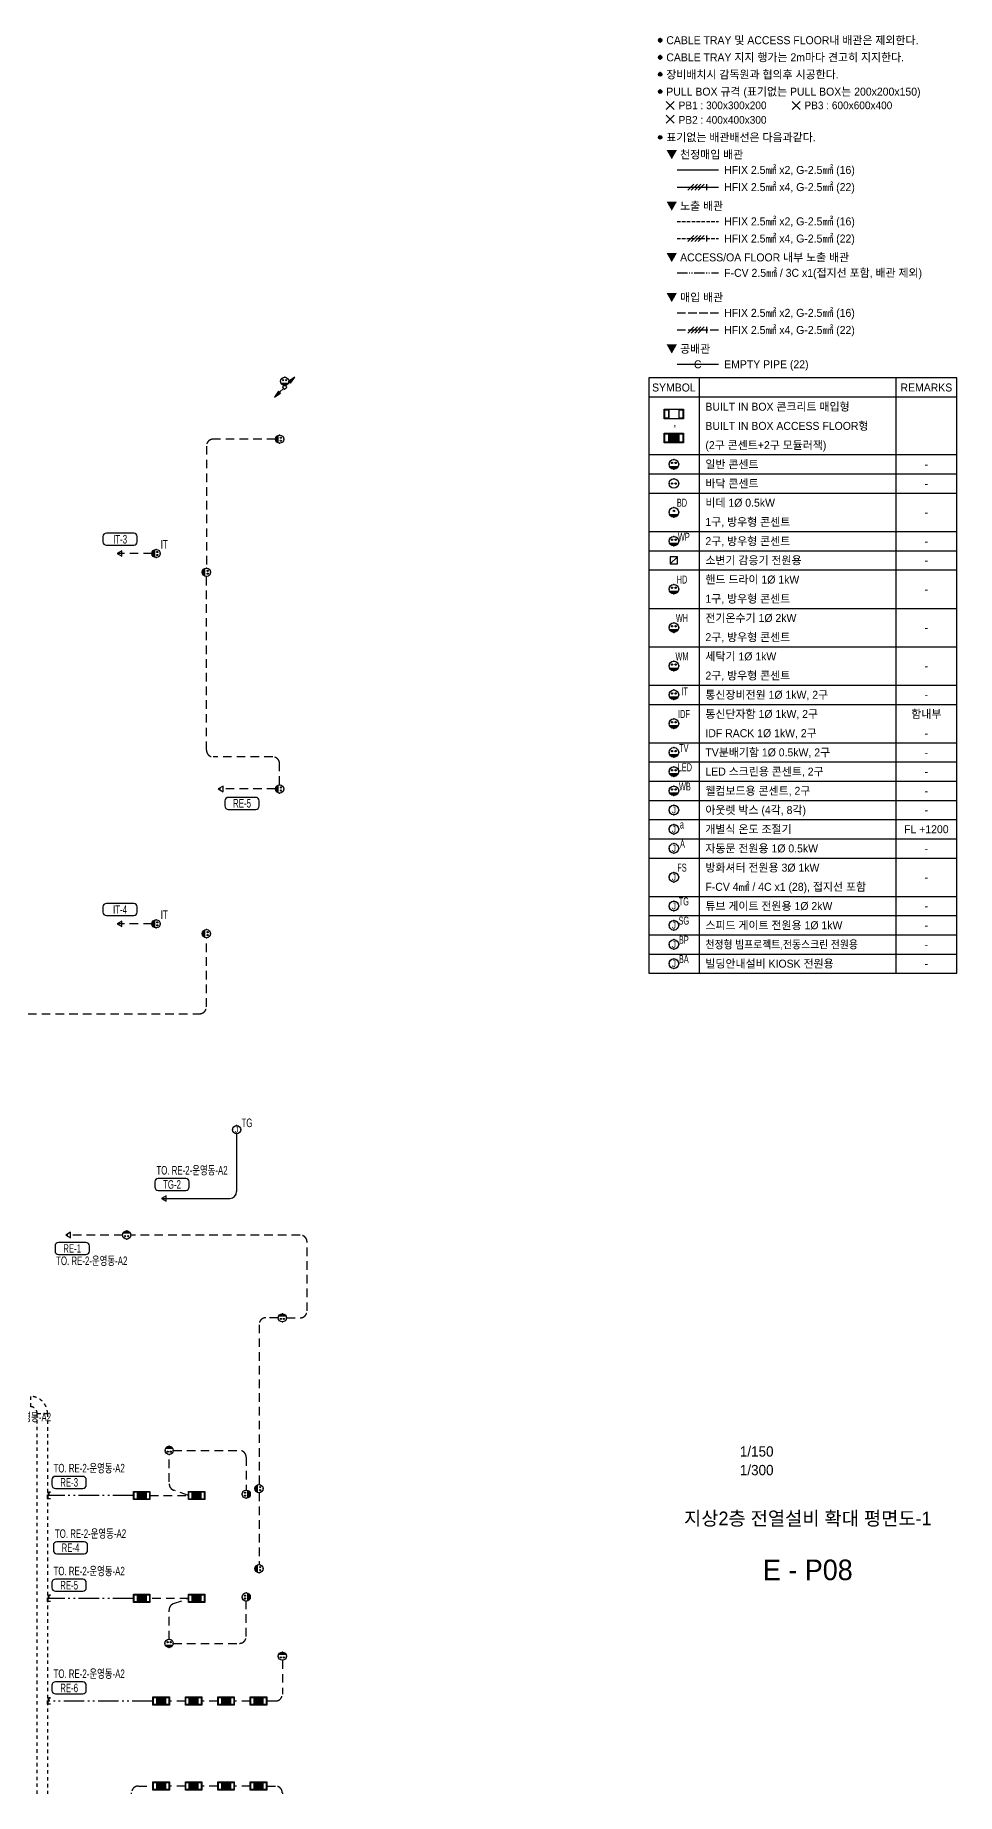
# Model space of a CAD drawing. Header units: millimetres. Extents: x 35956 to 501590, y -530175 to 1059940.
# Drawn here: x 335143 to 375440, y -170650 to -93730 of the extents above; entities that cross this region are included whole.
import ezdxf
from ezdxf.enums import TextEntityAlignment as Align

# ---------------------------------------------------------------- set-up
doc = ezdxf.new("R2010")
doc.units = ezdxf.units.MM
doc.header["$LTSCALE"] = 150
doc.set_wipeout_variables(frame=1)
for name, pattern in [('D1', [3, 1, -1, 1]), ('D2', [6.5, 2.5, -1.5, 2.5]), ('E6', [10, 6, -1, 0.5, -1, 0.5, -1]), ('LH2', [2.85, 2, -0.85]), ('LH4', [6.45, 5, -1.45])]:
    doc.linetypes.add(name, pattern=pattern)
for name, color, linetype in [('------06 Receptacle', 6, 'Continuous'), ('------07 System Box', 6, 'Continuous'), ('------Number of Strands (가닥수)', 1, 'Continuous'), ('-----20 General Symbol', 3, 'Continuous'), ('-----21 Embeded Wire in Ceiling or Wall', 4, 'Continuous'), ('-----22 Concealed Wire in Floor', 4, 'E6'), ('-----22 Embeded in Floor', 4, 'D2'), ('-----23 Concealed or Exposed Wire', 4, 'D1'), ('-----26 Electrical Cable Tray_Access Floor', 1, 'D1'), ('-----29 Cable Schedule', 1, 'Continuous'), ('-----30 Text', 2, 'Continuous'), ('-----41 Drawing Title', 2, 'Continuous'), ('-----42 Drawing Number', 2, 'Continuous'), ('-----43 Drawing Scale', 3, 'Continuous'), ('4', 4, 'Continuous')]:
    doc.layers.add(name, color=color, linetype=linetype)
doc.styles.add('ELEC', font='')
doc.styles.get('ELEC').set_extended_font_data('Dotum')

# ---------------------------------------------------------------- blocks, each defined once
blk = doc.blocks.new('O04')
blk.add_circle((0, 0), 150)
for p in [(-150, 0), (0, 150), (150, 0), (0, -150)]:
    blk.add_point(p)
at = {"style": 'ELEC'}
blk.add_text('J', height=214, dxfattribs=at).set_placement((0, 0), align=Align.MIDDLE)
blk = doc.blocks.new('B02')
h = blk.add_hatch(color=256)
h.paths.add_polyline_path([(-136, 86, 0.632456), (136, 86)])
h.paths.add_polyline_path([(-75, 193, 1), (-32, 193, 1)])
h.paths.add_polyline_path([(32, 193, 1), (75, 193, 1)])
blk.add_line((-136, 86), (136, 86))
at = {"linetype": 'Continuous'}
blk.add_circle((0, 150), 150, dxfattribs=at)
for centre in [(-54, 193), (54, 193)]:
    blk.add_circle(centre, 21.4)
for p in [(-150, 150), (0, 300), (0, 0), (150, 150)]:
    blk.add_point(p)
blk = doc.blocks.new('B08')
at = {"linetype": 'Continuous'}
for points in [[(300, -150), (-300, -150), (-300, 150), (300, 150)], [(-150, 150), (150, 150), (150, -150), (-150, -150)]]:
    blk.add_lwpolyline(points, close=True, dxfattribs=at)
at = {"color": 1, "linetype": 'Continuous'}
for points in [[(-280, 130), (-170, 130), (-170, -130), (-280, -130)], [(170, 130), (280, 130), (280, -130), (170, -130)]]:
    blk.add_lwpolyline(points, close=True, dxfattribs=at)
blk = doc.blocks.new('B11')
h = blk.add_hatch(color=256)
h.dxf.hatch_style = 1
h.paths.add_polyline_path([(150, 150), (-150, 150), (-150, -150), (150, -150)])
at = {"linetype": 'Continuous'}
for points in [[(300, -150), (-300, -150), (-300, 150), (300, 150)], [(-150, 150), (150, 150), (150, -150), (-150, -150)]]:
    blk.add_lwpolyline(points, close=True, dxfattribs=at)
at = {"color": 1, "linetype": 'Continuous'}
for points in [[(-280, 130), (-170, 130), (-170, -130), (-280, -130)], [(170, 130), (280, 130), (280, -130), (170, -130)]]:
    blk.add_lwpolyline(points, close=True, dxfattribs=at)
blk = doc.blocks.new('B01')
h = blk.add_hatch(color=256)
h.paths.add_polyline_path([(21, 193, 1), (-21, 193, 1)])
h.paths.add_polyline_path([(-136, 86, 0.632456), (136, 86)])
blk.add_line((-136, 86), (136, 86))
at = {"linetype": 'Continuous'}
blk.add_circle((0, 150), 150, dxfattribs=at)
blk.add_circle((0, 193), 21.4)
for p in [(-150, 150), (0, 300), (0, 0), (150, 150)]:
    blk.add_point(p)
blk = doc.blocks.new('B17')
blk.add_line((112.5, 0), (-112.5, -225))
blk.add_lwpolyline([(112.5, 0), (-112.5, 0), (-112.5, -225), (112.5, -225)], close=True)
blk = doc.blocks.new('A$Ce357b17b')
at = {"layer": '-----30 Text'}
h = blk.add_hatch(color=256, dxfattribs=at)
edge = h.paths.add_edge_path()
edge.add_arc((-31961, -9700), 160, 0, 360)
h = blk.add_hatch(color=256, dxfattribs=at)
edge = h.paths.add_edge_path()
edge.add_arc((-31961, -11200), 160, 0, 360)
h = blk.add_hatch(color=256, dxfattribs=at)
edge = h.paths.add_edge_path()
edge.add_arc((-31961, -12700), 160, 0, 360)
h = blk.add_hatch(color=256, dxfattribs=at)
edge = h.paths.add_edge_path()
edge.add_arc((-31961, -18200), 160, 0, 360)
at = {"layer": '------Number of Strands (가닥수)'}
for p, q in [((-29536, -22814), (-29008, -22286)), ((-29237, -22814), (-28709, -22286)), ((-28939, -22814), (-28411, -22286)), ((-28640, -22814), (-28112, -22286)), ((-27878, -22814), (-27878, -22286)), ((-29536, -27314), (-29008, -26786)), ((-29237, -27314), (-28709, -26786)), ((-28939, -27314), (-28411, -26786)), ((-28640, -27314), (-28112, -26786)), ((-27878, -27314), (-27878, -26786)), ((-29536, -35314), (-29008, -34786)), ((-29237, -35314), (-28709, -34786)), ((-28939, -35314), (-28411, -34786)), ((-28640, -35314), (-28112, -34786)), ((-27878, -35314), (-27878, -34786))]:
    blk.add_line(p, q, dxfattribs=at)
at = {"layer": '-----21 Embeded Wire in Ceiling or Wall'}
blk.add_line((-30484, -38050), (-26865, -38050), dxfattribs=at)
at = {"layer": '-----22 Concealed Wire in Floor'}
blk.add_line((-30484, -30050), (-26865, -30050), dxfattribs=at)
at = {"layer": '-----30 Text'}
for centre in [(-31961, -9700), (-31961, -11200), (-31961, -12700), (-31961, -18200)]:
    blk.add_circle(centre, 160, dxfattribs=at)
for p in [(-32121, -9700), (-31961, -9540), (-31961, -9860), (-31801, -9700), (-32121, -11200), (-31961, -11040), (-31961, -11360), (-31801, -11200), (-31961, -12540), (-31961, -14040)]:
    blk.add_point(p, dxfattribs=at)
at = {"layer": '4'}
for p, q in [((-30484, -21050), (-26865, -21050)), ((-30484, -22550), (-26865, -22550))]:
    blk.add_line(p, q, dxfattribs=at)
at = {"layer": '4', "linetype": 'LH2'}
for p, q in [((-30484, -25550), (-26865, -25550)), ((-30484, -27050), (-26865, -27050))]:
    blk.add_line(p, q, dxfattribs=at)
at = {"layer": '4', "linetype": 'LH4'}
for p, q in [((-30484, -33550), (-26865, -33550)), ((-30484, -35050), (-26865, -35050))]:
    blk.add_line(p, q, dxfattribs=at)
at = {"layer": '-----23 Concealed or Exposed Wire', "style": 'ELEC'}
blk.add_text('C', height=700, dxfattribs=at).set_placement((-28675, -38050), align=Align.MIDDLE_CENTER)
at = {"layer": '-----30 Text', "style": 'ELEC'}
for s, p in [('CABLE TRAY 및 ACCESS FLOOR내 배관은 제외한다.', (-31425, -9700)), ('CABLE TRAY 지지 행가는 2m마다 견고히 지지한다.', (-31425, -11200)), ('장비배치시 감독원과 협의후 시공한다.', (-31425, -12700)), ('표기없는 배관배선은 다음과같다.', (-31425, -18200)), ('▼ 천정매입 배관', (-31425, -19700)), ('HFIX 2.5㎟ x2, G-2.5㎟ (16)', (-26365, -21050)), ('HFIX 2.5㎟ x4, G-2.5㎟ (22)', (-26365, -22550)), ('▼ 노출 배관', (-31425, -24200)), ('HFIX 2.5㎟ x2, G-2.5㎟ (16)', (-26365, -25550)), ('HFIX 2.5㎟ x4, G-2.5㎟ (22)', (-26365, -27050)), ('▼ ACCESS/OA FLOOR 내부 노출 배관', (-31425, -28700)), ('F-CV 2.5㎟ / 3C x1(접지선 포함, 배관 제외) ', (-26365, -30050)), ('▼ 매입 배관', (-31425, -32200)), ('HFIX 2.5㎟ x2, G-2.5㎟ (16)', (-26365, -33550)), ('HFIX 2.5㎟ x4, G-2.5㎟ (22)', (-26365, -35050)), ('▼ 공배관', (-31425, -36700))]:
    blk.add_text(s, height=700, dxfattribs=at).set_placement(p, align=Align.MIDDLE_LEFT)
for points in [[(-20425, -15050), (-20425, -15750), (-19726, -15750), (-19726, -15050)], [(-31425, -16250), (-31425, -16950), (-30726, -16950), (-30726, -16250)]]:
    blk.add_wipeout(points).dxf.layer = '-----20 General Symbol'
at = {"color": 3}
blk.add_wipeout([(-6020, -91320), (-6020, -39240), (-32961, -39240), (-32961, -91320)], dxfattribs=at).dxf.layer = '-----29 Cable Schedule'
at = {"layer": '------06 Receptacle'}
h = blk.add_hatch(color=256, dxfattribs=at)
edge = h.paths.add_edge_path()
edge.add_arc((-30913, -48480), 60, 0, 360)
h = blk.add_hatch(color=256, dxfattribs=at)
edge = h.paths.add_edge_path()
edge.add_arc((-30613, -48480), 60, 0, 360)
for centre, radius in [((-30763, -48480), 420), ((-30913, -48480), 60), ((-30613, -48480), 60)]:
    blk.add_circle(centre, radius, dxfattribs=at)
for p in [(-31183, -48480), (-30343, -48480)]:
    blk.add_point(p, dxfattribs=at)
at = {"layer": '-----20 General Symbol'}
for p, q in [((-19726, -15750), (-20425, -15050)), ((-19726, -15050), (-20425, -15750))]:
    blk.add_line(p, q, dxfattribs=at)
at = {"layer": '-----29 Cable Schedule'}
for p, q in [((-28565, -39240), (-28565, -40920)), ((-11349, -39240), (-11349, -40920)), ((-28565, -40920), (-28565, -91320)), ((-11349, -40920), (-11349, -91320)), ((-6020, -45960), (-32961, -45960)), ((-32961, -47640), (-6020, -47640)), ((-32961, -49320), (-6020, -49320)), ((-32961, -52680), (-6020, -52680)), ((-32961, -54360), (-6020, -54360)), ((-32961, -56040), (-6020, -56040)), ((-32961, -59400), (-6020, -59400)), ((-32961, -62760), (-6020, -62760)), ((-32961, -66120), (-6020, -66120)), ((-32961, -67800), (-6020, -67800)), ((-32961, -71160), (-6020, -71160)), ((-32961, -72840), (-6020, -72840)), ((-32961, -74520), (-6020, -74520)), ((-32961, -76200), (-6020, -76200)), ((-32961, -77880), (-6020, -77880)), ((-32961, -79560), (-6020, -79560)), ((-32961, -81240), (-6020, -81240)), ((-32961, -84600), (-6020, -84600)), ((-32961, -86280), (-6020, -86280)), ((-32961, -87960), (-6020, -87960)), ((-32961, -89640), (-6020, -89640)), ((-32961, -91320), (-6020, -91320))]:
    blk.add_line(p, q, dxfattribs=at)
at = {"layer": '-----29 Cable Schedule', "color": 3}
blk.add_line((-6020, -40920), (-32961, -40920), dxfattribs=at)
blk.add_lwpolyline([(-6020, -91320), (-6020, -39240), (-32961, -39240), (-32961, -91320)], close=True, dxfattribs=at)
blk.add_point((-30763, -48060))
at = {"layer": '------06 Receptacle', "xscale": 2.8, "yscale": 2.8, "zscale": 2.8}
for name, p in [('B08', (-30763, -42390)), ('B11', (-30763, -44490)), ('B01', (-30763, -51420)), ('B17', (-30763, -54885)), ('B02', (-30763, -69900))]:
    blk.add_blockref(name, p, dxfattribs=at)
at = {"layer": '------06 Receptacle', "color": 0, "xscale": 2.8, "yscale": 2.8, "zscale": 2.8}
for p in [(-30763, -47220), (-30763, -53940), (-30763, -58140), (-30763, -61500), (-30763, -64860), (-30763, -67380), (-30763, -72420), (-30763, -74100), (-30763, -75780)]:
    blk.add_blockref('B02', p, dxfattribs=at)
at = {"layer": '-----20 General Symbol', "xscale": 2.8, "yscale": 2.8, "zscale": 2.8}
for p in [(-30763, -77040), (-30763, -78720), (-30763, -80400), (-30763, -82920), (-30763, -85440), (-30763, -87120), (-30763, -88800), (-30763, -90480)]:
    blk.add_blockref('O04', p, dxfattribs=at)
at = {"layer": '------06 Receptacle', "style": 'ELEC', "width": 0.6}
for s, p in [('BD', (-30053, -50158)), ('WP', (-29891, -53142)), ('HD', (-30053, -56878)), ('WH', (-30053, -60238)), ('WM', (-30053, -63598)), ('IT', (-29828, -66655)), ('IDF', (-29874, -68638)), ('TV', (-29891, -71622)), ('LED', (-29800, -73302)), ('WB', (-29800, -74982))]:
    blk.add_text(s, height=700, dxfattribs=at).set_placement(p, align=Align.MIDDLE)
at = {"layer": '-----20 General Symbol', "style": 'ELEC', "width": 0.7}
blk.add_text('a', height=700, dxfattribs=at).set_placement((-30238, -78308), align=Align.MIDDLE_LEFT)
for s, p in [('A', (-30011, -79989)), ('FS', (-30053, -82078)), ('TG', (-29895, -85036)), ('SG', (-29895, -86716)), ('BP', (-29895, -88396)), ('BA', (-29895, -90076))]:
    blk.add_text(s, height=700, dxfattribs=at).set_placement(p, align=Align.MIDDLE)
at = {"layer": '-----29 Cable Schedule', "color": 2, "style": 'ELEC'}
for s, p in [('SYMBOL', (-30763, -40080)), ('REMARKS', (-8684, -40080))]:
    blk.add_text(s, height=700, dxfattribs=at).set_placement(p, align=Align.MIDDLE)
at = {"layer": '-----30 Text', "style": 'ELEC'}
for s, height, p in [('PB3 : 600x600x400', 672.93, (-19344, -15400)), ('EMPTY PIPE (22)', 700, (-26365, -38050)), ('BUILT IN BOX 콘크리트 매입형', 700, (-28005, -41760)), ('BUILT IN BOX ACCESS FLOOR형', 700, (-28005, -43440)), (',', 700, (-30805, -43128)), ('(2구 콘센트+2구 모듈러잭)', 700, (-28005, -45120)), ('일반 콘센트', 700, (-28005, -46800)), ('바닥 콘센트', 700, (-28005, -48480)), ('비데 1%%216 0.5kW', 700, (-28005, -50160)), ('1구, 방우형 콘센트', 700, (-28005, -51840)), ('2구, 방우형 콘센트', 700, (-28005, -53520)), ('소변기 감응기 전원용', 700, (-28005, -55200)), ('핸드 드라이 1Ø 1kW', 700, (-28005, -56880)), ('1구, 방우형 콘센트', 700, (-28005, -58560)), ('전기온수기 1%%216 2kW', 700, (-28005, -60240)), ('2구, 방우형 콘센트', 700, (-28005, -61920)), ('세탁기 1Ø 1kW', 700, (-28005, -63600)), ('2구, 방우형 콘센트', 700, (-28005, -65280)), ('통신장비전원 1%%216 1kW, 2구', 700, (-28005, -66960)), ('통신단자함 1%%216 1kW, 2구', 700, (-28005, -68640)), ('IDF RACK 1%%216 1kW, 2구', 700, (-28005, -70320)), ('TV분배기함 1%%216 0.5kW, 2구', 700, (-28005, -72000)), ('LED 스크린용 콘센트, 2구', 700, (-28005, -73680)), ('웰컴보드용 콘센트, 2구', 700, (-28005, -75360)), ('아웃렛 박스 (4각, 8각)', 700, (-28005, -77040)), ('개별식 온도 조절기', 700, (-28005, -78720)), ('자동문 전원용 1%%216 0.5kW', 700, (-28005, -80400)), ('방화셔터 전원용 3%%216 1kW', 700, (-28005, -82080)), ('F-CV 4㎟ / 4C x1 (28), 접지선 포함', 700, (-28005, -83760)), ('튜브 게이트 전원용 1Ø 2kW', 700, (-28005, -85440)), ('스피드 게이트 전원용 1Ø 1kW', 700, (-28005, -87120)), ('빌딩안내설비 KIOSK 전원용', 700, (-28005, -90480))]:
    blk.add_text(s, height=height, dxfattribs=at).set_placement(p, align=Align.MIDDLE_LEFT)
for s, p in [('-', (-8684, -46800)), ('-', (-8684, -48480)), ('-', (-8684, -51000)), ('-', (-8684, -53520)), ('-', (-8684, -55200)), ('-', (-8684, -57720)), ('-', (-8684, -61080)), ('-', (-8684, -64440)), ('-', (-8684, -66960)), ('함내부', (-8684, -68640)), ('-', (-8684, -70320)), ('-', (-8684, -72000)), ('-', (-8684, -73680)), ('-', (-8684, -75360)), ('FL +1200', (-8684, -78720)), ('-', (-8684, -77040)), ('-', (-8684, -80400)), ('-', (-8684, -82920)), ('-', (-8684, -85440)), ('-', (-8684, -87120)), ('-', (-8684, -88800)), ('-', (-8684, -90480))]:
    blk.add_text(s, height=700, dxfattribs=at).set_placement(p, align=Align.MIDDLE_CENTER)
at = {"layer": '-----30 Text', "style": 'ELEC', "width": 0.9}
blk.add_text('천정형 빔프로젝트,전동스크린 전원용', height=700, dxfattribs=at).set_placement((-28005, -88800), align=Align.MIDDLE_LEFT)
blk.add_wipeout([(-31425, -15050), (-31425, -15750), (-30726, -15750), (-30726, -15050)]).dxf.layer = '-----20 General Symbol'
at = {"layer": '-----30 Text'}
h = blk.add_hatch(color=256, dxfattribs=at)
edge = h.paths.add_edge_path()
edge.add_arc((-31961, -14200), 160, 0, 360)
at = {"layer": '-----20 General Symbol'}
for p, q in [((-30726, -15750), (-31425, -15050)), ((-30726, -15050), (-31425, -15750)), ((-30726, -16950), (-31425, -16250)), ((-30726, -16250), (-31425, -16950))]:
    blk.add_line(p, q, dxfattribs=at)
at = {"layer": '-----30 Text'}
blk.add_circle((-31961, -14200), 160, dxfattribs=at)
at = {"layer": '-----30 Text', "style": 'ELEC'}
for s, height, p in [('PULL BOX 규격 (표기없는 PULL BOX는 200x200x150)', 700, (-31425, -14200)), ('PB1 : 300x300x200', 672.93, (-30344, -15400)), ('PB2 : 400x400x300', 672.93, (-30344, -16671))]:
    blk.add_text(s, height=height, dxfattribs=at).set_placement(p, align=Align.MIDDLE_LEFT)
blk = doc.blocks.new('O07')
blk.add_lwpolyline([(-173, -100), (0, 0), (-173, 100)], close=True)
blk = doc.blocks.new('O08')
blk.add_hatch(color=256).paths.add_polyline_path([(-120, 51), (-120, 0), (120, 0), (120, 51)])
blk.add_lwpolyline([(120, 127.5), (120, 0), (-120, 0), (-120, 127.5), (-120, 51), (120, 51)])
blk = doc.blocks.new('A$C2ba48c73')
at = {"layer": '-----23 Concealed or Exposed Wire', "rotation": 180}
blk.add_blockref('O08', (0, 0), dxfattribs=at)
blk = doc.blocks.new('O01')
blk.add_hatch(color=256).paths.add_polyline_path([(-149, -218), (-218, -149), (-368, -368)])
blk.add_line((-46, -46), (-184, -184))
blk.add_lwpolyline([(-368, -368), (-149, -218), (-218, -149), (-368, -368)])
blk.add_circle((0, 0), 65)
for p in [(-65, 0), (-65, 0), (0, 65), (0, 65), (65, 0), (65, 0), (0, -65), (0, -65)]:
    blk.add_point(p)

msp = doc.modelspace()

# ---------------------------------------------------------------- linework, layer by layer
at = {"layer": '-----21 Embeded Wire in Ceiling or Wall'}
msp.add_line((343950, -141780), (343950, -144309), dxfattribs=at)
msp.add_arc((343650, -144309), 300, 270, 0, dxfattribs=at)
at = {"layer": '-----22 Concealed Wire in Floor', "elevation": 0}
for points in [[(339440, -157600), (335683, -157600)], [(339440, -162100), (335683, -162100)]]:
    msp.add_lwpolyline(points, dxfattribs=at)
at = {"layer": '-----22 Embeded in Floor'}
for p, q in [((346730, -146211), (339326, -146211)), ((347030, -149530), (347030, -146511)), ((345770, -149830), (345230, -149830)), ((346130, -149830), (346730, -149830)), ((344930, -150130), (344930, -157120))]:
    msp.add_line(p, q, dxfattribs=at)
at = {"layer": '-----22 Embeded in Floor', "elevation": 0}
for points in [[(345650, -111400), (342930, -111400, 0.414214), (342630, -111700), (342630, -117040)], [(345831, -126521), (345831, -125597, 0.414214), (345531, -125297), (342930, -125297, -0.414214), (342630, -124997), (342630, -117400)], [(325829, -136531), (342330, -136531, 0.414214), (342630, -136231), (342630, -133206)], [(341181, -155630), (344069, -155629, -0.414214), (344369, -155929), (344369, -157364)], [(340160, -157600), (341840, -157600), (341201, -157371, -0.316729), (341002, -157089)], [(340998, -163890), (340998, -162612, -0.31719), (341197, -162329), (341840, -162100), (340160, -162100)], [(341179, -164069), (344071, -164069, 0.414214), (344371, -163769), (344371, -162224)], [(345950, -164810), (345950, -166290, -0.414214), (345650, -166590), (345270, -166590)], [(339355, -170650), (339355, -170610, -0.414214), (339655, -170310), (340290, -170310)], [(345270, -170310), (345650, -170310, -0.414214), (345950, -170610), (345950, -170650)]]:
    msp.add_lwpolyline(points, format="xyb", dxfattribs=at)
for points in [[(340250, -116403), (338726, -116403)], [(345650, -126700), (343150, -126700)], [(340249, -132599), (338725, -132599)], [(338966, -146209), (336484, -146209)], [(341000, -157000), (341002, -155810)], [(344930, -157480), (344930, -160620)], [(341710, -166590), (341010, -166590)], [(343130, -166590), (342430, -166590)], [(344550, -166590), (343850, -166590)], [(341710, -170310), (341010, -170310)], [(343130, -170310), (342430, -170310)], [(344550, -170310), (343850, -170310)]]:
    msp.add_lwpolyline(points, dxfattribs=at)
at = {"layer": '-----22 Embeded in Floor'}
for centre, start, end in [((346730, -146511), 0, 90), ((345230, -150130), 90, 180), ((346730, -149530), 270, 0)]:
    msp.add_arc(centre, 300, start, end, dxfattribs=at)
at = {"layer": '-----26 Electrical Cable Tray_Access Floor'}
msp.add_lwpolyline([(334933, -153717), (334933, -153717, -0.414214), (335233, -154017), (335233, -154017), (335683, -154017, 0.414214), (334933, -153267)], format="xyb", close=True, dxfattribs=at)
msp.add_lwpolyline([(335233, -170650), (335233, -154017), (335683, -154017), (335683, -170650)], dxfattribs=at)

# ---------------------------------------------------------------- block references
at = {"layer": '------06 Receptacle', "xscale": 1.2, "yscale": 1.2, "zscale": 1.2}
for p, rotation in [((346050, -109050), 359.646272586137), ((345650, -111400), 269.646272586137), ((340250, -116401), 269.9999990554298), ((342450, -117220), 270.0000009445701), ((345650, -126700), 269.646272586137), ((340250, -132600), 269.9999990554298), ((342450, -133026), 270.0000009445701), ((339147, -146030), 179.646272586137), ((345950, -149650), 180), ((341000, -155450), 180.3537274138629), ((344550, -157543), 90.35372741386286), ((344750, -157300), 270), ((344750, -160800), 270), ((344550, -162043), 90.35372741386286), ((341000, -164250), 0.3537274138628781), ((345950, -164450), 180)]:
    msp.add_blockref('B02', p, dxfattribs=dict(at, rotation=rotation))
at = {"layer": '------07 System Box', "xscale": 1.2, "yscale": 1.2, "zscale": 1.2, "rotation": 180}
for p in [(339800, -157600), (342200, -157600), (339800, -162100), (342200, -162100)]:
    msp.add_blockref('B11', p, dxfattribs=at)
at = {"layer": '------07 System Box', "xscale": 1.2, "yscale": 1.2, "zscale": 1.2}
for p in [(340650, -166590), (342070, -166590), (343490, -166590), (344910, -166590), (340650, -170310), (342070, -170310), (343490, -170310), (344910, -170310)]:
    msp.add_blockref('B11', p, dxfattribs=at)
at = {"layer": '-----20 General Symbol', "xscale": 1.2, "yscale": 1.2, "zscale": 1.2}
for name, p in [('O01', (346050, -109128)), ('O04', (343950, -141600))]:
    msp.add_blockref(name, p, dxfattribs=at)
at = {"layer": '-----20 General Symbol', "xscale": 1.2, "yscale": 1.2, "zscale": 1.2, "rotation": 180}
msp.add_blockref('O01', (346050, -109128), dxfattribs=at)
at = {"layer": '-----22 Concealed Wire in Floor', "xscale": 1.2, "rotation": 89.99999999999999}
for p in [(335683, -157600), (335683, -162100), (335683, -166590)]:
    msp.add_blockref('A$C2ba48c73', p, dxfattribs=at)
at = {"layer": '-----22 Embeded in Floor', "xscale": 1.2, "yscale": 1.2, "zscale": 1.2, "rotation": 180}
for p in [(338726, -116403), (343150, -126700), (338725, -132599), (340667, -144609), (336484, -146209)]:
    msp.add_blockref('O07', p, dxfattribs=at)
at = {"layer": '-----29 Cable Schedule', "xscale": 0.5, "yscale": 0.5, "zscale": 0.5}
msp.add_blockref('A$Ce357b17b', (378450, -89100), dxfattribs=at)

# ---------------------------------------------------------------- texts
at = {"layer": '------06 Receptacle', "style": 'ELEC', "width": 0.7}
for p in [(340785, -115999, 0), (340785, -132198, 0)]:
    msp.add_text('IT', height=375, dxfattribs=at).set_placement(p, align=Align.MIDDLE)
at = {"layer": '-----20 General Symbol', "style": 'ELEC', "width": 0.7}
msp.add_text('TG', height=375, dxfattribs=at).set_placement((344403, -141301), align=Align.MIDDLE)
at = {"layer": '-----41 Drawing Title', "style": 'ELEC'}
msp.add_text('지상2층 전열설비 확대 평면도-1', height=600, dxfattribs=at).set_placement((368925, -158605), align=Align.MIDDLE_CENTER)
at = {"layer": '-----42 Drawing Number', "style": 'ELEC'}
msp.add_text('E - P08', height=900, dxfattribs=at).set_placement((368925, -160855), align=Align.MIDDLE_CENTER)
at = {"layer": '-----43 Drawing Scale', "style": 'ELEC'}
for s, p in [('1/150', (366690, -155675)), ('1/300', (366690, -156490))]:
    msp.add_text(s, height=450, dxfattribs=at).set_placement(p, align=Align.MIDDLE_CENTER)
at = {"style": 'ELEC', "width": 0.7}
msp.add_text('TO. RE-2-운영동-A2', height=375, dxfattribs=at).set_placement((334281, -154163), align=Align.MIDDLE)

# ---------------------------------------------------------------- next in the draw order: wipeouts: each hides what was drawn before it
at = {"color": 1, "linetype": 'Continuous'}
for points in [[(338106, -115888), (338107, -115912), (338113, -115935), (338122, -115956), (338134, -115976), (338149, -115994), (338167, -116010), (338187, -116022), (338209, -116031), (338232, -116036), (338256, -116038), (339456, -116038), (339479, -116036), (339502, -116031), (339524, -116022), (339544, -116010), (339562, -115994), (339577, -115976), (339589, -115956), (339598, -115935), (339604, -115912), (339606, -115888), (339606, -115663), (339604, -115640), (339598, -115617), (339589, -115595), (339577, -115575), (339562, -115557), (339544, -115542), (339524, -115530), (339502, -115521), (339479, -115515), (339456, -115513), (338256, -115513), (338232, -115515), (338209, -115521), (338187, -115530), (338167, -115542), (338149, -115557), (338134, -115575), (338122, -115595), (338113, -115617), (338107, -115640), (338106, -115663)], [(340375, -144109), (340377, -144133), (340382, -144155), (340391, -144177), (340403, -144197), (340419, -144215), (340437, -144230), (340457, -144243), (340478, -144252), (340501, -144257), (340525, -144259), (341725, -144259), (341748, -144257), (341771, -144252), (341793, -144243), (341813, -144230), (341831, -144215), (341846, -144197), (341859, -144177), (341868, -144155), (341873, -144133), (341875, -144109), (341875, -143884), (341873, -143861), (341868, -143838), (341859, -143816), (341846, -143796), (341831, -143778), (341813, -143763), (341793, -143750), (341771, -143741), (341748, -143736), (341725, -143734), (340525, -143734), (340501, -143736), (340478, -143741), (340457, -143750), (340437, -143763), (340419, -143778), (340403, -143796), (340391, -143816), (340382, -143838), (340377, -143861), (340375, -143884)], [(336011, -146910), (336013, -146933), (336018, -146956), (336027, -146978), (336040, -146998), (336055, -147016), (336073, -147031), (336093, -147043), (336115, -147052), (336138, -147058), (336161, -147060), (337361, -147060), (337385, -147058), (337407, -147052), (337429, -147043), (337449, -147031), (337467, -147016), (337482, -146998), (337495, -146978), (337504, -146956), (337509, -146933), (337511, -146910), (337511, -146685), (337509, -146661), (337504, -146638), (337495, -146617), (337482, -146597), (337467, -146579), (337449, -146563), (337429, -146551), (337407, -146542), (337385, -146537), (337361, -146535), (336161, -146535), (336138, -146537), (336115, -146542), (336093, -146551), (336073, -146563), (336055, -146579), (336040, -146597), (336027, -146617), (336018, -146638), (336013, -146661), (336011, -146685)], [(335878, -157139), (335880, -157163), (335885, -157186), (335894, -157208), (335907, -157228), (335922, -157246), (335940, -157261), (335960, -157273), (335982, -157282), (336005, -157288), (336028, -157289), (337228, -157289), (337252, -157288), (337274, -157282), (337296, -157273), (337316, -157261), (337334, -157246), (337349, -157228), (337362, -157208), (337371, -157186), (337376, -157163), (337378, -157139), (337378, -156914), (337376, -156891), (337371, -156868), (337362, -156846), (337349, -156826), (337334, -156808), (337316, -156793), (337296, -156781), (337274, -156772), (337252, -156766), (337228, -156764), (336028, -156764), (336005, -156766), (335982, -156772), (335960, -156781), (335940, -156793), (335922, -156808), (335907, -156826), (335894, -156846), (335885, -156868), (335880, -156891), (335878, -156914)], [(335937, -160001), (335939, -160024), (335945, -160047), (335954, -160069), (335966, -160089), (335981, -160107), (335999, -160122), (336019, -160134), (336041, -160143), (336064, -160149), (336087, -160151), (337287, -160151), (337311, -160149), (337334, -160143), (337356, -160134), (337376, -160122), (337394, -160107), (337409, -160089), (337421, -160069), (337430, -160047), (337436, -160024), (337437, -160001), (337437, -159776), (337436, -159752), (337430, -159729), (337421, -159708), (337409, -159688), (337394, -159670), (337376, -159654), (337356, -159642), (337334, -159633), (337311, -159628), (337287, -159626), (336087, -159626), (336064, -159628), (336041, -159633), (336019, -159642), (335999, -159654), (335981, -159670), (335966, -159688), (335954, -159708), (335945, -159729), (335939, -159752), (335937, -159776)], [(335878, -161639), (335880, -161663), (335885, -161686), (335894, -161708), (335907, -161728), (335922, -161746), (335940, -161761), (335960, -161773), (335982, -161782), (336005, -161788), (336028, -161789), (337228, -161789), (337252, -161788), (337274, -161782), (337296, -161773), (337316, -161761), (337334, -161746), (337349, -161728), (337362, -161708), (337371, -161686), (337376, -161663), (337378, -161639), (337378, -161414), (337376, -161391), (337371, -161368), (337362, -161346), (337349, -161326), (337334, -161308), (337316, -161293), (337296, -161281), (337274, -161272), (337252, -161266), (337228, -161264), (336028, -161264), (336005, -161266), (335982, -161272), (335960, -161281), (335940, -161293), (335922, -161308), (335907, -161326), (335894, -161346), (335885, -161368), (335880, -161391), (335878, -161414)]]:
    msp.add_wipeout(points, dxfattribs=at).translate(0, 0, 0)
for points in [[(343438, -127216), (343440, -127192), (343445, -127169), (343454, -127148), (343467, -127128), (343482, -127110), (343500, -127094), (343520, -127082), (343542, -127073), (343564, -127068), (343588, -127066), (344788, -127066), (344811, -127068), (344834, -127073), (344856, -127082), (344876, -127094), (344894, -127110), (344909, -127128), (344922, -127148), (344931, -127169), (344936, -127192), (344938, -127216), (344938, -127441), (344936, -127464), (344931, -127487), (344922, -127509), (344909, -127529), (344894, -127547), (344876, -127562), (344856, -127574), (344834, -127583), (344811, -127589), (344788, -127591), (343588, -127591), (343564, -127589), (343542, -127583), (343520, -127574), (343500, -127562), (343482, -127547), (343467, -127529), (343454, -127509), (343445, -127487), (343440, -127464), (343438, -127441)], [(338105, -132084), (338107, -132108), (338112, -132131), (338121, -132152), (338134, -132172), (338149, -132190), (338167, -132206), (338187, -132218), (338209, -132227), (338232, -132232), (338255, -132234), (339455, -132234), (339478, -132232), (339501, -132227), (339523, -132218), (339543, -132206), (339561, -132190), (339576, -132172), (339589, -132152), (339598, -132131), (339603, -132108), (339605, -132084), (339605, -131859), (339603, -131836), (339598, -131813), (339589, -131791), (339576, -131771), (339561, -131753), (339543, -131738), (339523, -131726), (339501, -131717), (339478, -131711), (339455, -131709), (338255, -131709), (338232, -131711), (338209, -131717), (338187, -131726), (338167, -131738), (338149, -131753), (338134, -131771), (338121, -131791), (338112, -131813), (338107, -131836), (338105, -131859)], [(335878, -166129), (335880, -166153), (335885, -166176), (335894, -166198), (335907, -166218), (335922, -166236), (335940, -166251), (335960, -166263), (335982, -166272), (336005, -166278), (336028, -166279), (337228, -166279), (337252, -166278), (337274, -166272), (337296, -166263), (337316, -166251), (337334, -166236), (337349, -166218), (337362, -166198), (337371, -166176), (337376, -166153), (337378, -166129), (337378, -165904), (337376, -165881), (337371, -165858), (337362, -165836), (337349, -165816), (337334, -165798), (337316, -165783), (337296, -165771), (337274, -165762), (337252, -165756), (337228, -165754), (336028, -165754), (336005, -165756), (335982, -165762), (335960, -165771), (335940, -165783), (335922, -165798), (335907, -165816), (335894, -165836), (335885, -165858), (335880, -165881), (335878, -165904)]]:
    msp.add_wipeout(points, dxfattribs=at)

# ---------------------------------------------------------------- next in the draw order: linework, layer by layer
at = {"layer": '-----21 Embeded Wire in Ceiling or Wall'}
msp.add_line((340667, -144609), (343650, -144609), dxfattribs=at)
at = {"layer": '-----22 Concealed Wire in Floor'}
msp.add_line((340290, -166590), (335683, -166590), dxfattribs=at)
at = {"color": 1, "linetype": 'Continuous', "elevation": 0}
for points in [[(338106, -115888, 0.414214), (338256, -116038), (339456, -116038, 0.414214), (339606, -115888), (339606, -115663, 0.414214), (339456, -115513), (338256, -115513, 0.414214), (338106, -115663)], [(343438, -127216), (343438, -127441, 0.414214), (343588, -127591), (344788, -127591, 0.414214), (344938, -127441), (344938, -127216, 0.414214), (344788, -127066), (343588, -127066, 0.414214)], [(338105, -132084, 0.414214), (338255, -132234), (339455, -132234, 0.414214), (339605, -132084), (339605, -131859, 0.414214), (339455, -131709), (338255, -131709, 0.414214), (338105, -131859)], [(340375, -144109, 0.414214), (340525, -144259), (341725, -144259, 0.414214), (341875, -144109), (341875, -143884, 0.414214), (341725, -143734), (340525, -143734, 0.414214), (340375, -143884)], [(336011, -146910, 0.414214), (336161, -147060), (337361, -147060, 0.414214), (337511, -146910), (337511, -146685, 0.414214), (337361, -146535), (336161, -146535, 0.414214), (336011, -146685)], [(335878, -157139, 0.414214), (336028, -157289), (337228, -157289, 0.414214), (337378, -157139), (337378, -156914, 0.414214), (337228, -156764), (336028, -156764, 0.414214), (335878, -156914)], [(335937, -160001, 0.414214), (336087, -160151), (337287, -160151, 0.414214), (337437, -160001), (337437, -159776, 0.414214), (337287, -159626), (336087, -159626, 0.414214), (335937, -159776)], [(335878, -161639, 0.414214), (336028, -161789), (337228, -161789, 0.414214), (337378, -161639), (337378, -161414, 0.414214), (337228, -161264), (336028, -161264, 0.414214), (335878, -161414)], [(335878, -166129, 0.414214), (336028, -166279), (337228, -166279, 0.414214), (337378, -166129), (337378, -165904, 0.414214), (337228, -165754), (336028, -165754, 0.414214), (335878, -165904)]]:
    msp.add_lwpolyline(points, format="xyb", close=True, dxfattribs=at)

# ---------------------------------------------------------------- next in the draw order: texts
at = {"style": 'ELEC', "width": 0.7}
for s, p in [('IT-3', (338856, -115776)), ('RE-5', (344188, -127328)), ('IT-4', (338855, -131972)), ('TO. RE-2-운영동-A2', (342001, -143367)), ('TG-2', (341125, -143997)), ('RE-1', (336761, -146797)), ('TO. RE-2-운영동-A2', (337617, -147327)), ('TO. RE-2-운영동-A2', (337504, -156397)), ('RE-3', (336628, -157027)), ('TO. RE-2-운영동-A2', (337563, -159259)), ('RE-4', (336687, -159888)), ('TO. RE-2-운영동-A2', (337504, -160897)), ('RE-5', (336628, -161527)), ('TO. RE-2-운영동-A2', (337504, -165387)), ('RE-6', (336628, -166017))]:
    msp.add_text(s, height=375, dxfattribs=at).set_placement(p, align=Align.MIDDLE)

doc.saveas('drawing.dxf')
